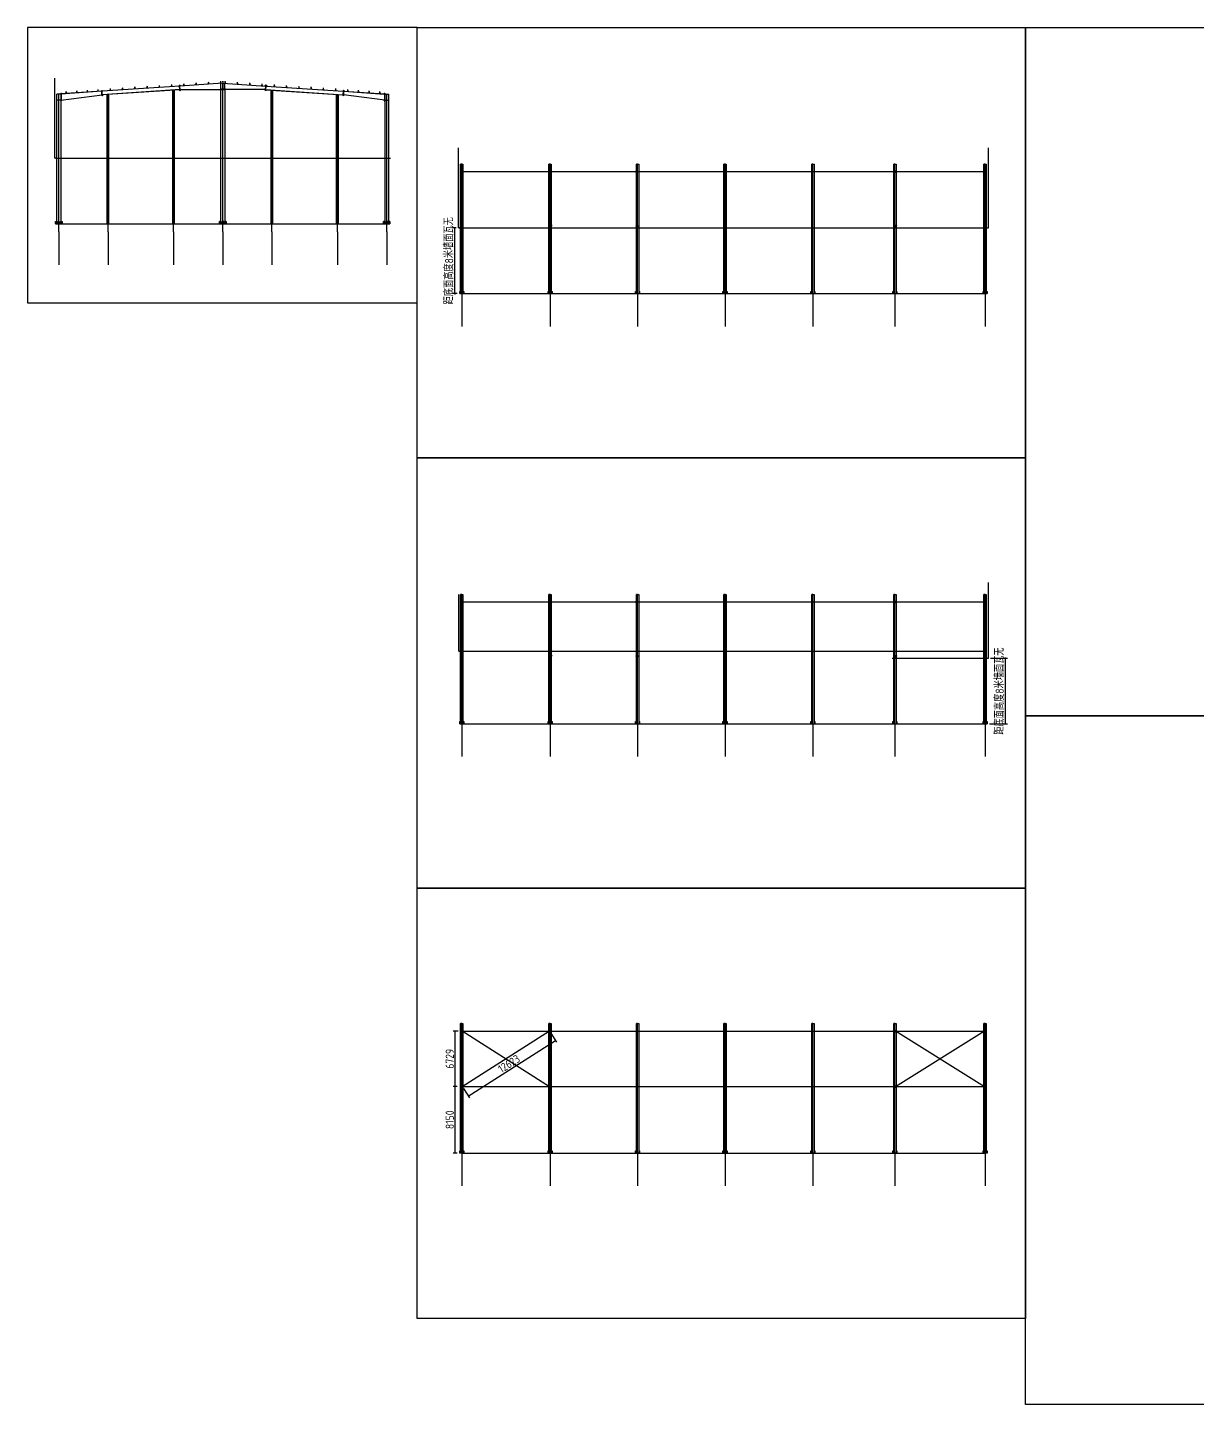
# Model space of a CAD drawing. Extents: x 424415 to 727970, y -73017 to 111783.
# Drawn here: x 424415 to 567155, y -73017 to 94983 of the extents above; entities that cross this region are included whole.
import ezdxf

# ---------------------------------------------------------------- set-up
doc = ezdxf.new("R2010")
doc.units = 0
doc.header["$LTSCALE"] = 1000
doc.header["$MEASUREMENT"] = 0
doc.layers.add('AXIS', color=3, linetype='Continuous')
doc.layers.add('DOTE', color=1, linetype='Continuous')
doc.styles.get("Standard").update_dxf_attribs({"font": 'gbenor.shx', "bigfont": 'gbcbig.shx'})
doc.dimstyles.get("Standard").update_dxf_attribs({"dimscale": 100, "dimtxt": 3.5, "dimasz": 1, "dimexe": 2.5, "dimexo": 3, "dimgap": 1.5, "dimtad": 1, "dimdec": 0, "dimzin": 0, "dimdsep": 46, "dimtxsty": 'Standard', "dimblk": 'ARCHTICK', "dimcen": 0.09, "dimadec": 0, "dimazin": 0, "dimtfac": 1, "dimtdec": 0, "dimtix": 1, "dimtmove": 2, "dimatfit": 3, "dimfxl": 1, "dimtolj": 1, "dimtzin": 0, "dimarcsym": 0})

# ---------------------------------------------------------------- blocks, each defined once
blk = doc.blocks.new('_ArchTick')
at = {"color": 0, "linetype": 'ByBlock', "const_width": 0.4}
blk.add_lwpolyline([(-0.5, -0.5), (0.5, 0.5)], dxfattribs=at)
blk = doc.blocks.new('*D403')
at = {"color": 3, "lineweight": -2}
for p, q in [((476563, 70526), (476563, 70626)), ((476731, 70526), (476313, 70526)), ((476563, 62526), (476563, 70526)), ((476846, 62526), (476313, 62526)), ((476563, 62526), (476563, 62426))]:
    blk.add_line(p, q, dxfattribs=at)
at = {"layer": 'Defpoints', "color": 0}
for p in [(476563, 70526), (477031, 70526), (477146, 62526)]:
    blk.add_point(p, dxfattribs=at)
at = {"color": 3, "lineweight": -2, "xscale": 100, "yscale": 100, "zscale": 100}
for p, rotation in [((476563, 70526), 270), ((476563, 62526), 90)]:
    blk.add_blockref('_ArchTick', p, dxfattribs=dict(at, rotation=rotation))
at = {"color": 0, "insert": (475863, 66526), "char_height": 1000, "attachment_point": 5, "rotation": 90}
blk.add_mtext('\\A1;距底面高度8米墙面瓦无', dxfattribs=at)
blk = doc.blocks.new('*D404')
at = {"color": 3, "lineweight": -2}
for p, q in [((541901, 18026), (543981, 18026)), ((543731, 18026), (543731, 18126)), ((543731, 10026), (543731, 18026)), ((541786, 10026), (543981, 10026)), ((543731, 10026), (543731, 9926))]:
    blk.add_line(p, q, dxfattribs=at)
at = {"layer": 'Defpoints', "color": 0}
for p in [(541601, 18026), (543731, 18026), (541486, 10026)]:
    blk.add_point(p, dxfattribs=at)
at = {"color": 3, "lineweight": -2, "xscale": 100, "yscale": 100, "zscale": 100}
for p, rotation in [((543731, 18026), 270), ((543731, 10026), 90)]:
    blk.add_blockref('_ArchTick', p, dxfattribs=dict(at, rotation=rotation))
at = {"color": 0, "insert": (543031, 14026), "char_height": 1000, "attachment_point": 5, "rotation": 90}
blk.add_mtext('\\A1;距底面高度8米墙面瓦无', dxfattribs=at)
blk = doc.blocks.new('*D405')
at = {"color": 3, "lineweight": -2}
for p, q in [((476842, -34204), (476328, -34204)), ((476578, -42354), (476578, -34204)), ((476842, -42354), (476328, -42354))]:
    blk.add_line(p, q, dxfattribs=at)
at = {"layer": 'Defpoints', "color": 0}
for p in [(476578, -34204), (477142, -34204), (477142, -42354)]:
    blk.add_point(p, dxfattribs=at)
at = {"color": 3, "lineweight": -2, "xscale": 100, "yscale": 100, "zscale": 100}
for p, rotation in [((476578, -34204), 90), ((476578, -42354), 270)]:
    blk.add_blockref('_ArchTick', p, dxfattribs=dict(at, rotation=rotation))
at = {"color": 0, "insert": (475928, -38279), "char_height": 1000, "attachment_point": 5, "rotation": 90}
blk.add_mtext('\\A1;8150', dxfattribs=at)
blk = doc.blocks.new('*D406')
at = {"color": 3, "lineweight": -2}
for p, q in [((476937, -27475), (476328, -27475)), ((476578, -34204), (476578, -27475)), ((476842, -34204), (476328, -34204))]:
    blk.add_line(p, q, dxfattribs=at)
at = {"layer": 'Defpoints', "color": 0}
for p in [(476578, -27475), (477237, -27475), (477142, -34204)]:
    blk.add_point(p, dxfattribs=at)
at = {"color": 3, "lineweight": -2, "xscale": 100, "yscale": 100, "zscale": 100}
for p, rotation in [((476578, -27475), 90), ((476578, -34204), 270)]:
    blk.add_blockref('_ArchTick', p, dxfattribs=dict(at, rotation=rotation))
at = {"color": 0, "insert": (475928, -30840), "char_height": 1000, "attachment_point": 5, "rotation": 90}
blk.add_mtext('\\A1;6729', dxfattribs=at)
blk = doc.blocks.new('*D2208')
at = {"color": 3, "lineweight": -2}
for p, q in [((488261, -27702), (488968, -28813)), ((478187, -35384), (488834, -28602)), ((477614, -34484), (478321, -35595))]:
    blk.add_line(p, q, dxfattribs=at)
at = {"layer": 'Defpoints', "color": 0}
for p in [(488099, -27449), (488834, -28602), (477453, -34231)]:
    blk.add_point(p, dxfattribs=at)
at = {"color": 3, "lineweight": -2, "xscale": 100, "yscale": 100, "zscale": 100}
for p, rotation in [((488834, -28602), 32.4973314354341), ((478187, -35384), 212.4973314354341)]:
    blk.add_blockref('_ArchTick', p, dxfattribs=dict(at, rotation=rotation))
at = {"color": 0, "insert": (483161, -31445), "char_height": 1000, "attachment_point": 5, "rotation": 32.49733}
blk.add_mtext('\\A1;12623', dxfattribs=at)

msp = doc.modelspace()

# ---------------------------------------------------------------- linework, layer by layer
at = {"color": 0}
for p, q in [((427727.6, 79045.8), (427727.6, 88813.7)), ((427987.6, 79045.8), (427727.6, 79045.8)), ((476980.9, 70525.9), (476980.9, 80323.5)), ((541650.9, 70525.9), (541650.9, 80323.5)), ((477240.9, 70525.9), (476980.9, 70525.9)), ((541390.9, 70525.9), (541650.9, 70525.9)), ((541650.9, 18025.9), (541650.9, 27265.7)), ((541390.9, 18025.9), (541650.9, 18025.9))]:
    msp.add_line(p, q, dxfattribs=at)
for p, q in [((433004.7, 87430.8), (432941.5, 87176)), ((433004.7, 87430.8), (433021.3, 87181.3)), ((442987.6, 87845.8), (433505.5, 87213.6)), ((442988.2, 87835.8), (433506.2, 87203.6)), ((443016.7, 87406.7), (433534.8, 86774.6)), ((443017.4, 87396.7), (433535.5, 86764.6)), ((434501.4, 87530.6), (434438.2, 87275.8)), ((434501.4, 87530.6), (434518, 87281.1)), ((435998.1, 87630.3), (435934.9, 87375.6)), ((435998.1, 87630.3), (436014.7, 87380.9)), ((437494.7, 87730.1), (437431.6, 87475.4)), ((437494.7, 87730.1), (437511.4, 87480.7)), ((438991.4, 87829.9), (438928.2, 87575.1)), ((438991.4, 87829.9), (439008.1, 87580.5)), ((440488.1, 87929.7), (440424.9, 87674.9)), ((440488.1, 87929.7), (440504.7, 87680.2)), ((441984.8, 88029.5), (441921.6, 87774.7)), ((441984.8, 88029.5), (442001.4, 87780)), ((442963.6, 87932.4), (442881.7, 87838.7)), ((443005.4, 87305.7), (442909.6, 87389.6)), ((442963.6, 87932.4), (442999.5, 87934.8)), ((443005.4, 87305.7), (442963.6, 87932.4)), ((443023.4, 87306.9), (442981.6, 87933.6)), ((443041.3, 87308.1), (442999.5, 87934.8)), ((442999.5, 87934.8), (443093.2, 87852.8)), ((448237.6, 88195.8), (443005.4, 87846.9)), ((448238.2, 88185.8), (443006.1, 87837)), ((443035.2, 87407.9), (447897, 87451.1)), ((443035.3, 87397.9), (447897, 87441.1)), ((443041.3, 87308.1), (443125.3, 87395.3)), ((443481.5, 88129.2), (443418.3, 87874.5)), ((443481.5, 88129.2), (443498.1, 87879.8)), ((444978.1, 88229), (444914.9, 87974.2)), ((444978.1, 88229), (444994.8, 87979.6)), ((446474.8, 88328.8), (446411.6, 88074)), ((446474.8, 88328.8), (446491.4, 88079.3)), ((447897, 87451.1), (448577, 87451.1)), ((447897, 87451.1), (447897, 87415.1)), ((448475.6, 87433.1), (447897, 87433.1)), ((448577, 87433.1), (447897, 87433.1)), ((447897, 87415.1), (448577, 87415.1)), ((447897, 87415.1), (447987.6, 87324.5)), ((448578.2, 87451.1), (447898.2, 87451.1)), ((447898.2, 87433.1), (447987.6, 87433.1)), ((447898.2, 87433.1), (447987.6, 87433.1)), ((447898.2, 87433.1), (448578.2, 87433.1)), ((448578.2, 87415.1), (447898.2, 87415.1)), ((447971.5, 88428.6), (447908.3, 88173.8)), ((447971.5, 88428.6), (447988.1, 88179.1)), ((447987.6, 87451.1), (447987.6, 88169.1)), ((447987.6, 71065.8), (447987.6, 87415.1)), ((447999.6, 87451.1), (447999.6, 88169.9)), ((447999.6, 87433.1), (448578.2, 87433.1)), ((447999.6, 71065.8), (447999.6, 87415.1)), ((448220.9, 88445.2), (448237.6, 88195.8)), ((448236.9, 88185.8), (453469.1, 87837)), ((448254.2, 88445.2), (448237.6, 88195.8)), ((448237.6, 88195.8), (448237.6, 87451.1)), ((448237.6, 88195.8), (453469.7, 87846.9)), ((448475.6, 87451.1), (448475.6, 88169.9)), ((448475.6, 87415.1), (448475.6, 71065.8)), ((448503.6, 88428.6), (448487, 88179.1)), ((448487.6, 87451.1), (448487.6, 88169.1)), ((448577, 87433.1), (448487.6, 87433.1)), ((448577, 87433.1), (448487.6, 87433.1)), ((448487.6, 87415.1), (448487.6, 71065.8)), ((448578.2, 87415.1), (448487.6, 87324.5)), ((448503.6, 88428.6), (448566.8, 88173.8)), ((448578.2, 87433.1), (448578.2, 87451.1)), ((453439.9, 87407.9), (448578.2, 87451.1)), ((453439.8, 87397.9), (448578.2, 87441.1)), ((448578.2, 87433.1), (448578.2, 87415.1)), ((450001.5, 88328.8), (449984.9, 88079.3)), ((450000.3, 88328.8), (450063.5, 88074)), ((451498.2, 88229), (451481.5, 87979.6)), ((451497, 88229), (451560.2, 87974.2)), ((452994.8, 88129.2), (452978.2, 87879.8)), ((452993.7, 88129.2), (453056.9, 87874.5)), ((453433.8, 87308.1), (453349.8, 87395.3)), ((453475.6, 87934.8), (453381.9, 87852.8)), ((453433.8, 87308.1), (453475.6, 87934.8)), ((453451.8, 87306.9), (453493.6, 87933.6)), ((453457.8, 87396.7), (462939.7, 86764.6)), ((453458.4, 87406.7), (462940.3, 86774.6)), ((453469.7, 87305.7), (453511.5, 87932.4)), ((453469.7, 87305.7), (453565.5, 87389.6)), ((453511.5, 87932.4), (453475.6, 87934.8)), ((453486.9, 87835.8), (462968.9, 87203.6)), ((453487.6, 87845.8), (462969.6, 87213.6)), ((453511.5, 87932.4), (453593.5, 87838.7)), ((454491.5, 88029.5), (454474.9, 87780)), ((454490.4, 88029.5), (454553.5, 87774.7)), ((455988.2, 87929.7), (455971.6, 87680.2)), ((455987, 87929.7), (456050.2, 87674.9)), ((457483.7, 87829.9), (457546.9, 87575.1)), ((458981.6, 87730.1), (458964.9, 87480.7)), ((458980.4, 87730.1), (459043.6, 87475.4)), ((460478.2, 87630.3), (460461.6, 87380.9)), ((460477.1, 87630.3), (460540.3, 87375.6)), ((461974.9, 87530.6), (461958.3, 87281.1)), ((461973.7, 87530.6), (462036.9, 87275.8)), ((463471.6, 87430.8), (463455, 87181.3)), ((463470.4, 87430.8), (463533.6, 87176)), ((428475.6, 86878.3), (427987.6, 86845.8)), ((427987.6, 71065.8), (427987.6, 86845.8)), ((428476.2, 86868.3), (427988.2, 86835.8)), ((427999.6, 71065.8), (427999.6, 86836.5)), ((428475.6, 86134.4), (427999.6, 86134.4)), ((428475.6, 86124.4), (427999.6, 86124.4)), ((428493.6, 86969.5), (428475.6, 86969.5)), ((428475.6, 86969.5), (428475.6, 85939.5)), ((428475.6, 86845.8), (428475.6, 71065.8)), ((428475.6, 86134.5), (433516.1, 86775.1)), ((428475.6, 86124.4), (433517.4, 86765.2)), ((428475.6, 85939.5), (428493.6, 85939.5)), ((428487.6, 85939.5), (428487.6, 71065.8)), ((433487.6, 87212.4), (428493.6, 86879.5)), ((428493.6, 86969.5), (428493.6, 85939.5)), ((428493.6, 86969.5), (428511.6, 86969.5)), ((428511.6, 86039.5), (428493.6, 86039.5)), ((433488.2, 87202.4), (428494.2, 86869.5)), ((428511.6, 86969.5), (428511.6, 86039.5)), ((428511.6, 86969.5), (428600.2, 86886.6)), ((428511.6, 86039.5), (428600.4, 86140.3)), ((429113.4, 87171.4), (429050.2, 86916.6)), ((429113.4, 87171.4), (429130, 86921.9)), ((430410.5, 87257.8), (430347.3, 87003.1)), ((430410.5, 87257.8), (430427.1, 87008.4)), ((431707.6, 87344.3), (431644.4, 87089.5)), ((431707.6, 87344.3), (431724.2, 87094.9)), ((433463.6, 87301), (433379.8, 87205.2)), ((433505.5, 86673.1), (433410.2, 86751.6)), ((433463.6, 87301), (433499.5, 87303.4)), ((433505.5, 86673.1), (433463.6, 87301)), ((433523.4, 86675.4), (433481.6, 87302.2)), ((433541.3, 86677.7), (433499.5, 87303.4)), ((433499.5, 87303.4), (433595.3, 87219.6)), ((433505.5, 86673.1), (433541.3, 86677.7)), ((433541.3, 86677.7), (433623.1, 86770.5)), ((434127.6, 71065.8), (434127.6, 86711.4)), ((434237.6, 86711.4), (434127.6, 86711.4)), ((434127.6, 86711.4), (434347.6, 86711.4)), ((434347.6, 71065.8), (434347.6, 86711.4)), ((442127.6, 71065.8), (442127.6, 87244.8)), ((442237.6, 87244.8), (442127.6, 87244.8)), ((442127.6, 87244.8), (442347.6, 87244.8)), ((442347.6, 71065.8), (442347.6, 87244.8)), ((443005.4, 87305.7), (443041.3, 87308.1)), ((453469.7, 87305.7), (453433.8, 87308.1)), ((454127.6, 71065.8), (454127.6, 87244.8)), ((454347.6, 87244.8), (454127.6, 87244.8)), ((454237.6, 87244.8), (454347.6, 87244.8)), ((454347.6, 71065.8), (454347.6, 87244.8)), ((462127.6, 71065.8), (462127.6, 86711.4)), ((462347.6, 86711.4), (462127.6, 86711.4)), ((462237.6, 86711.4), (462347.6, 86711.4)), ((462347.6, 71065.8), (462347.6, 86711.4)), ((462933.9, 86677.7), (462852, 86770.5)), ((462975.6, 87303.4), (462879.8, 87219.6)), ((462933.9, 86677.7), (462975.6, 87303.4)), ((462969.7, 86673.1), (462933.9, 86677.7)), ((462951.8, 86675.4), (462993.6, 87302.2)), ((467999.6, 86124.4), (462957.8, 86765.2)), ((467999.6, 86134.5), (462959, 86775.1)), ((462969.7, 86673.1), (463011.5, 87301)), ((462969.7, 86673.1), (463064.9, 86751.6)), ((463011.5, 87301), (462975.6, 87303.4)), ((462986.9, 87202.4), (467980.9, 86869.5)), ((462987.6, 87212.4), (467981.6, 86879.5)), ((463011.5, 87301), (463095.3, 87205.2)), ((464768.7, 87344.3), (464752.1, 87094.9)), ((464767.5, 87344.3), (464830.7, 87089.5)), ((466065.8, 87257.8), (466049.2, 87008.4)), ((466064.7, 87257.8), (466127.9, 87003.1)), ((467362.9, 87171.4), (467346.3, 86921.9)), ((467361.8, 87171.4), (467425, 86916.6)), ((467963.6, 86039.5), (467874.7, 86140.3)), ((467963.6, 86969.5), (467875, 86886.6)), ((467981.6, 86969.5), (467963.6, 86969.5)), ((467963.6, 86969.5), (467963.6, 86039.5)), ((467963.6, 86039.5), (467981.6, 86039.5)), ((467981.6, 86969.5), (467981.6, 85939.5)), ((467981.6, 86969.5), (467999.6, 86969.5)), ((467999.6, 85939.5), (467981.6, 85939.5)), ((467987.6, 85939.5), (467987.6, 71065.8)), ((467999.6, 86969.5), (467999.6, 85939.5)), ((467999.6, 86878.3), (468487.6, 86845.8)), ((467999.6, 86868.3), (468487.6, 86835.7)), ((467999.6, 86845.8), (467999.6, 71065.8)), ((467999.6, 86132.6), (468475.6, 86132.6)), ((467999.6, 86124.6), (468475.6, 86124.6)), ((468475.6, 71065.8), (468475.6, 86836.5)), ((468487.6, 71065.8), (468487.6, 86845.8)), ((427837.6, 79045.8), (468697.6, 79045.8)), ((477240.9, 62545.9), (477240.9, 78325.9)), ((477390.9, 78325.9), (477240.9, 78325.9)), ((477240.9, 78325.9), (477540.9, 78325.9)), ((477386.9, 62545.9), (477386.9, 78325.9)), ((477390.9, 77404.9), (541240.9, 77404.9)), ((477394.9, 62545.9), (477394.9, 78325.9)), ((477540.9, 78325.9), (477540.9, 62545.9)), ((488010.9, 62545.9), (488010.9, 78325.9)), ((488160.9, 78325.9), (488010.9, 78325.9)), ((488010.9, 78325.9), (488310.9, 78325.9)), ((488156.9, 62545.9), (488156.9, 78325.9)), ((488164.9, 62545.9), (488164.9, 78325.9)), ((488164.9, 77504.9), (488264.9, 77504.9)), ((488164.9, 77354.9), (488164.9, 77504.9)), ((488164.9, 77354.9), (488314.9, 77304.9)), ((488264.9, 77321.6), (488264.9, 77504.9)), ((488264.9, 77504.9), (488364.9, 77404.9)), ((488264.9, 77379.9), (488264.9, 77429.9)), ((488310.9, 78325.9), (488310.9, 62545.9)), ((488314.9, 77304.9), (488364.9, 77404.9)), ((498746.9, 77504.9), (498646.9, 77404.9)), ((498696.9, 77304.9), (498646.9, 77404.9)), ((498846.9, 77354.9), (498696.9, 77304.9)), ((498700.9, 62545.9), (498700.9, 78325.9)), ((498850.9, 78325.9), (498700.9, 78325.9)), ((498700.9, 78325.9), (499000.9, 78325.9)), ((498846.9, 77504.9), (498746.9, 77504.9)), ((498746.9, 77321.6), (498746.9, 77504.9)), ((498846.9, 62545.9), (498846.9, 78325.9)), ((498846.9, 77354.9), (498846.9, 77504.9)), ((498854.9, 62545.9), (498854.9, 78325.9)), ((499000.9, 78325.9), (499000.9, 62545.9)), ((509360.9, 62545.9), (509360.9, 78325.9)), ((509510.9, 78325.9), (509360.9, 78325.9)), ((509360.9, 78325.9), (509660.9, 78325.9)), ((509506.9, 62545.9), (509506.9, 78325.9)), ((509514.9, 62545.9), (509514.9, 78325.9)), ((509660.9, 78325.9), (509660.9, 62545.9)), ((520090.9, 62545.9), (520090.9, 78325.9)), ((520240.9, 78325.9), (520090.9, 78325.9)), ((520090.9, 78325.9), (520390.9, 78325.9)), ((520236.9, 62545.9), (520236.9, 78325.9)), ((520244.9, 62545.9), (520244.9, 78325.9)), ((520390.9, 78325.9), (520390.9, 62545.9)), ((530090.9, 62545.9), (530090.9, 78325.9)), ((530240.9, 78325.9), (530090.9, 78325.9)), ((530090.9, 78325.9), (530390.9, 78325.9)), ((530236.9, 62545.9), (530236.9, 78325.9)), ((530244.9, 62545.9), (530244.9, 78325.9)), ((530244.9, 77504.9), (530344.9, 77504.9)), ((530244.9, 77354.9), (530394.9, 77304.9)), ((530344.9, 77321.6), (530344.9, 77504.9)), ((530344.9, 77504.9), (530444.9, 77404.9)), ((530390.9, 78325.9), (530390.9, 62545.9)), ((530394.9, 77304.9), (530444.9, 77404.9)), ((541136.9, 77504.9), (541036.9, 77404.9)), ((541086.9, 77304.9), (541036.9, 77404.9)), ((541236.9, 77354.9), (541086.9, 77304.9)), ((541090.9, 62545.9), (541090.9, 78325.9)), ((541240.9, 78325.9), (541090.9, 78325.9)), ((541090.9, 78325.9), (541390.9, 78325.9)), ((541236.9, 77504.9), (541136.9, 77504.9)), ((541136.9, 77321.6), (541136.9, 77504.9)), ((541236.9, 62545.9), (541236.9, 78325.9)), ((541236.9, 77354.9), (541236.9, 77504.9)), ((541244.9, 62545.9), (541244.9, 78325.9)), ((541390.9, 78325.9), (541390.9, 62545.9)), ((427837.6, 71065.8), (427837.6, 71317.8)), ((427837.6, 71317.8), (427999.6, 71317.8)), ((427837.6, 71067.8), (427837.6, 71045.8)), ((428637.6, 71065.8), (427837.6, 71065.8)), ((427837.6, 71045.8), (428637.6, 71045.8)), ((428637.6, 71045.8), (427837.6, 71045.8)), ((427837.6, 71045.8), (468637.6, 71045.8)), ((428121.6, 71065.8), (428121.6, 71317.8)), ((428121.6, 71317.8), (428137.6, 71317.8)), ((428137.6, 71065.8), (428137.6, 71317.8)), ((428337.6, 71065.8), (428337.6, 71317.8)), ((428337.6, 71317.8), (428353.6, 71317.8)), ((428353.6, 71065.8), (428353.6, 71317.8)), ((428475.6, 71317.8), (428637.6, 71317.8)), ((428637.6, 71317.8), (428637.6, 71065.8)), ((428637.6, 71045.8), (428637.6, 71067.8)), ((434102.6, 71065.8), (434372.6, 71065.8)), ((434102.6, 71045.8), (434102.6, 71065.8)), ((434102.6, 71045.8), (434372.6, 71045.8)), ((434237.6, 71065.8), (434127.6, 71065.8)), ((434372.6, 71045.8), (434372.6, 71065.8)), ((442102.6, 71065.8), (442372.6, 71065.8)), ((442102.6, 71045.8), (442102.6, 71065.8)), ((442102.6, 71045.8), (442372.6, 71045.8)), ((442237.6, 71065.8), (442127.6, 71065.8)), ((442372.6, 71045.8), (442372.6, 71065.8)), ((447837.6, 71067.8), (447837.6, 71317.8)), ((447837.6, 71317.8), (447999.6, 71317.8)), ((447999.6, 71317.8), (447837.6, 71317.8)), ((447837.6, 71317.8), (447837.6, 71067.8)), ((447837.6, 71067.8), (447837.6, 71045.8)), ((447837.6, 71045.8), (447837.6, 71067.8)), ((447837.6, 71065.8), (448637.6, 71065.8)), ((447837.6, 71045.8), (448637.6, 71045.8)), ((448637.6, 71045.8), (447837.6, 71045.8)), ((448637.6, 71045.8), (447837.6, 71045.8)), ((447837.6, 71045.8), (448637.6, 71045.8)), ((448121.6, 71065.8), (448121.6, 71317.8)), ((448121.6, 71317.8), (448137.6, 71317.8)), ((448121.6, 71065.8), (448121.6, 71317.8)), ((448137.6, 71317.8), (448121.6, 71317.8)), ((448137.6, 71065.8), (448137.6, 71317.8)), ((448137.6, 71065.8), (448137.6, 71317.8)), ((448337.6, 71065.8), (448337.6, 71317.8)), ((448337.6, 71317.8), (448353.6, 71317.8)), ((448337.6, 71065.8), (448337.6, 71317.8)), ((448353.6, 71317.8), (448337.6, 71317.8)), ((448353.6, 71065.8), (448353.6, 71317.8)), ((448353.6, 71065.8), (448353.6, 71317.8)), ((448475.6, 71317.8), (448637.6, 71317.8)), ((448637.6, 71317.8), (448475.6, 71317.8)), ((448637.6, 71317.8), (448637.6, 71067.8)), ((448637.6, 71067.8), (448637.6, 71317.8)), ((448637.6, 71045.8), (448637.6, 71067.8)), ((448637.6, 71067.8), (448637.6, 71045.8)), ((454372.6, 71065.8), (454102.6, 71065.8)), ((454102.6, 71045.8), (454102.6, 71065.8)), ((454372.6, 71045.8), (454102.6, 71045.8)), ((454237.6, 71065.8), (454347.6, 71065.8)), ((454372.6, 71045.8), (454372.6, 71065.8)), ((462372.6, 71065.8), (462102.6, 71065.8)), ((462102.6, 71045.8), (462102.6, 71065.8)), ((462372.6, 71045.8), (462102.6, 71045.8)), ((462237.6, 71065.8), (462347.6, 71065.8)), ((462372.6, 71045.8), (462372.6, 71065.8)), ((467837.6, 71067.8), (467837.6, 71317.8)), ((467837.6, 71317.8), (467999.6, 71317.8)), ((467999.6, 71317.8), (467837.6, 71317.8)), ((467837.6, 71317.8), (467837.6, 71067.8)), ((467837.6, 71067.8), (467837.6, 71045.8)), ((467837.6, 71045.8), (467837.6, 71067.8)), ((467837.6, 71065.8), (468637.6, 71065.8)), ((467837.6, 71045.8), (468637.6, 71045.8)), ((468637.6, 71045.8), (467837.6, 71045.8)), ((468637.6, 71045.8), (467837.6, 71045.8)), ((467837.6, 71045.8), (468637.6, 71045.8)), ((468121.6, 71065.8), (468121.6, 71317.8)), ((468121.6, 71317.8), (468137.6, 71317.8)), ((468121.6, 71065.8), (468121.6, 71317.8)), ((468137.6, 71317.8), (468121.6, 71317.8)), ((468137.6, 71065.8), (468137.6, 71317.8)), ((468137.6, 71065.8), (468137.6, 71317.8)), ((468337.6, 71065.8), (468337.6, 71317.8)), ((468337.6, 71317.8), (468353.6, 71317.8)), ((468337.6, 71065.8), (468337.6, 71317.8)), ((468353.6, 71317.8), (468337.6, 71317.8)), ((468353.6, 71065.8), (468353.6, 71317.8)), ((468353.6, 71065.8), (468353.6, 71317.8)), ((468475.6, 71317.8), (468637.6, 71317.8)), ((468637.6, 71317.8), (468475.6, 71317.8)), ((468637.6, 71317.8), (468637.6, 71067.8)), ((468637.6, 71067.8), (468637.6, 71317.8)), ((468637.6, 71045.8), (468637.6, 71067.8)), ((468637.6, 71067.8), (468637.6, 71045.8)), ((488164.9, 70845.9), (488314.9, 70895.9)), ((488164.9, 70845.9), (488164.9, 70695.9)), ((488164.9, 70795.9), (488364.9, 70795.9)), ((488164.9, 70695.9), (488264.9, 70695.9)), ((488239.9, 70795.9), (488289.9, 70795.9)), ((488264.9, 70879.3), (488264.9, 70695.9)), ((488264.9, 70820.9), (488264.9, 70770.9)), ((488264.9, 70695.9), (488364.9, 70795.9)), ((488314.9, 70895.9), (488364.9, 70795.9)), ((498696.9, 70895.9), (498646.9, 70795.9)), ((498846.9, 70795.9), (498646.9, 70795.9)), ((498746.9, 70695.9), (498646.9, 70795.9)), ((498846.9, 70845.9), (498696.9, 70895.9)), ((498771.9, 70795.9), (498721.9, 70795.9)), ((498746.9, 70879.3), (498746.9, 70695.9)), ((498746.9, 70820.9), (498746.9, 70770.9)), ((498846.9, 70695.9), (498746.9, 70695.9)), ((498846.9, 70845.9), (498846.9, 70695.9)), ((530244.9, 70845.9), (530394.9, 70895.9)), ((530244.9, 70845.9), (530244.9, 70695.9)), ((530244.9, 70795.9), (530444.9, 70795.9)), ((530244.9, 70695.9), (530344.9, 70695.9)), ((530319.9, 70795.9), (530369.9, 70795.9)), ((530344.9, 70879.3), (530344.9, 70695.9)), ((530344.9, 70820.9), (530344.9, 70770.9)), ((530344.9, 70695.9), (530444.9, 70795.9)), ((530394.9, 70895.9), (530444.9, 70795.9)), ((541086.9, 70895.9), (541036.9, 70795.9)), ((541136.9, 70695.9), (541036.9, 70795.9)), ((541236.9, 70845.9), (541086.9, 70895.9)), ((541136.9, 70879.3), (541136.9, 70695.9)), ((541236.9, 70695.9), (541136.9, 70695.9)), ((541236.9, 70845.9), (541236.9, 70695.9)), ((477030.9, 70525.9), (541600.9, 70525.9)), ((477145.9, 62545.9), (477145.9, 62795.9)), ((477145.9, 62795.9), (477240.9, 62795.9)), ((477145.9, 62525.9), (477145.9, 62545.9)), ((477145.9, 62545.9), (477635.9, 62545.9)), ((477390.9, 62525.9), (477145.9, 62525.9)), ((477390.9, 62545.9), (477240.9, 62545.9)), ((477390.9, 62525.9), (541240.9, 62525.9)), ((477540.9, 62795.9), (477635.9, 62795.9)), ((477635.9, 62795.9), (477635.9, 62545.9)), ((477635.9, 62545.9), (477635.9, 62525.9)), ((487915.9, 62545.9), (487915.9, 62795.9)), ((487915.9, 62795.9), (488010.9, 62795.9)), ((487915.9, 62525.9), (487915.9, 62545.9)), ((487915.9, 62545.9), (488405.9, 62545.9)), ((488160.9, 62525.9), (487915.9, 62525.9)), ((488160.9, 62545.9), (488010.9, 62545.9)), ((488310.9, 62795.9), (488405.9, 62795.9)), ((488405.9, 62795.9), (488405.9, 62545.9)), ((488405.9, 62545.9), (488405.9, 62525.9)), ((498605.9, 62545.9), (498605.9, 62795.9)), ((498605.9, 62795.9), (498700.9, 62795.9)), ((498605.9, 62525.9), (498605.9, 62545.9)), ((498605.9, 62545.9), (499095.9, 62545.9)), ((498850.9, 62525.9), (498605.9, 62525.9)), ((498850.9, 62545.9), (498700.9, 62545.9)), ((499000.9, 62795.9), (499095.9, 62795.9)), ((499095.9, 62795.9), (499095.9, 62545.9)), ((499095.9, 62545.9), (499095.9, 62525.9)), ((509265.9, 62545.9), (509265.9, 62795.9)), ((509265.9, 62795.9), (509360.9, 62795.9)), ((509265.9, 62525.9), (509265.9, 62545.9)), ((509265.9, 62545.9), (509755.9, 62545.9)), ((509510.9, 62525.9), (509265.9, 62525.9)), ((509510.9, 62545.9), (509360.9, 62545.9)), ((509660.9, 62795.9), (509755.9, 62795.9)), ((509755.9, 62795.9), (509755.9, 62545.9)), ((509755.9, 62545.9), (509755.9, 62525.9)), ((519995.9, 62545.9), (519995.9, 62795.9)), ((519995.9, 62795.9), (520090.9, 62795.9)), ((519995.9, 62525.9), (519995.9, 62545.9)), ((519995.9, 62545.9), (520485.9, 62545.9)), ((520240.9, 62525.9), (519995.9, 62525.9)), ((520240.9, 62545.9), (520090.9, 62545.9)), ((520390.9, 62795.9), (520485.9, 62795.9)), ((520485.9, 62795.9), (520485.9, 62545.9)), ((520485.9, 62545.9), (520485.9, 62525.9)), ((529995.9, 62545.9), (529995.9, 62795.9)), ((529995.9, 62795.9), (530090.9, 62795.9)), ((529995.9, 62525.9), (529995.9, 62545.9)), ((529995.9, 62545.9), (530485.9, 62545.9)), ((530240.9, 62525.9), (529995.9, 62525.9)), ((530240.9, 62545.9), (530090.9, 62545.9)), ((530390.9, 62795.9), (530485.9, 62795.9)), ((530485.9, 62795.9), (530485.9, 62545.9)), ((530485.9, 62545.9), (530485.9, 62525.9)), ((540995.9, 62545.9), (540995.9, 62795.9)), ((540995.9, 62795.9), (541090.9, 62795.9)), ((540995.9, 62525.9), (540995.9, 62545.9)), ((540995.9, 62545.9), (541485.9, 62545.9)), ((541485.9, 62525.9), (540995.9, 62525.9)), ((541240.9, 62545.9), (541090.9, 62545.9)), ((541390.9, 62795.9), (541485.9, 62795.9)), ((541485.9, 62795.9), (541485.9, 62545.9)), ((541485.9, 62545.9), (541485.9, 62525.9)), ((477240.9, 10045.9), (477240.9, 25825.9)), ((477390.9, 25825.9), (477240.9, 25825.9)), ((477240.9, 25825.9), (477540.9, 25825.9)), ((477386.9, 10045.9), (477386.9, 25825.9)), ((477394.9, 10045.9), (477394.9, 25825.9)), ((477540.9, 25825.9), (477540.9, 10045.9)), ((488010.9, 10045.9), (488010.9, 25825.9)), ((488160.9, 25825.9), (488010.9, 25825.9)), ((488010.9, 25825.9), (488310.9, 25825.9)), ((488156.9, 10045.9), (488156.9, 25825.9)), ((488164.9, 10045.9), (488164.9, 25825.9)), ((488310.9, 25825.9), (488310.9, 10045.9)), ((498700.9, 10045.9), (498700.9, 25825.9)), ((498850.9, 25825.9), (498700.9, 25825.9)), ((498700.9, 25825.9), (499000.9, 25825.9)), ((498846.9, 10045.9), (498846.9, 25825.9)), ((498854.9, 10045.9), (498854.9, 25825.9)), ((499000.9, 25825.9), (499000.9, 10045.9)), ((509360.9, 10045.9), (509360.9, 25825.9)), ((509510.9, 25825.9), (509360.9, 25825.9)), ((509360.9, 25825.9), (509660.9, 25825.9)), ((509506.9, 10045.9), (509506.9, 25825.9)), ((509514.9, 10045.9), (509514.9, 25825.9)), ((509660.9, 25825.9), (509660.9, 10045.9)), ((520090.9, 10045.9), (520090.9, 25825.9)), ((520240.9, 25825.9), (520090.9, 25825.9)), ((520090.9, 25825.9), (520390.9, 25825.9)), ((520236.9, 10045.9), (520236.9, 25825.9)), ((520244.9, 10045.9), (520244.9, 25825.9)), ((520390.9, 25825.9), (520390.9, 10045.9)), ((530090.9, 10045.9), (530090.9, 25825.9)), ((530240.9, 25825.9), (530090.9, 25825.9)), ((530090.9, 25825.9), (530390.9, 25825.9)), ((530236.9, 10045.9), (530236.9, 25825.9)), ((530244.9, 10045.9), (530244.9, 25825.9)), ((530390.9, 25825.9), (530390.9, 10045.9)), ((541090.9, 10045.9), (541090.9, 25825.9)), ((541240.9, 25825.9), (541090.9, 25825.9)), ((541090.9, 25825.9), (541390.9, 25825.9)), ((541236.9, 10045.9), (541236.9, 25825.9)), ((541244.9, 10045.9), (541244.9, 25825.9)), ((541390.9, 25825.9), (541390.9, 10045.9)), ((477390.9, 24904.9), (541240.9, 24904.9)), ((488164.9, 25004.9), (488264.9, 25004.9)), ((488164.9, 24854.9), (488164.9, 25004.9)), ((488164.9, 24854.9), (488314.9, 24804.9)), ((488264.9, 24821.6), (488264.9, 25004.9)), ((488264.9, 25004.9), (488364.9, 24904.9)), ((488264.9, 24879.9), (488264.9, 24929.9)), ((488314.9, 24804.9), (488364.9, 24904.9)), ((498746.9, 25004.9), (498646.9, 24904.9)), ((498696.9, 24804.9), (498646.9, 24904.9)), ((498846.9, 24854.9), (498696.9, 24804.9)), ((498846.9, 25004.9), (498746.9, 25004.9)), ((498746.9, 24821.6), (498746.9, 25004.9)), ((498846.9, 24854.9), (498846.9, 25004.9)), ((530244.9, 25004.9), (530344.9, 25004.9)), ((530244.9, 24854.9), (530394.9, 24804.9)), ((530344.9, 24821.6), (530344.9, 25004.9)), ((530344.9, 25004.9), (530444.9, 24904.9)), ((530394.9, 24804.9), (530444.9, 24904.9)), ((541136.9, 25004.9), (541036.9, 24904.9)), ((541086.9, 24804.9), (541036.9, 24904.9)), ((541236.9, 24854.9), (541086.9, 24804.9)), ((541236.9, 25004.9), (541136.9, 25004.9)), ((541136.9, 24821.6), (541136.9, 25004.9)), ((541236.9, 24854.9), (541236.9, 25004.9)), ((477030.9, 18894.9), (541240.9, 18894.9)), ((488164.9, 18345.9), (488314.9, 18395.9)), ((488164.9, 18345.9), (488164.9, 18195.9)), ((488164.9, 18295.9), (488364.9, 18295.9)), ((488164.9, 18195.9), (488264.9, 18195.9)), ((488239.9, 18295.9), (488289.9, 18295.9)), ((488264.9, 18379.3), (488264.9, 18195.9)), ((488264.9, 18320.9), (488264.9, 18270.9)), ((488264.9, 18195.9), (488364.9, 18295.9)), ((488314.9, 18395.9), (488364.9, 18295.9)), ((498696.9, 18395.9), (498646.9, 18295.9)), ((498846.9, 18295.9), (498646.9, 18295.9)), ((498746.9, 18195.9), (498646.9, 18295.9)), ((498846.9, 18345.9), (498696.9, 18395.9)), ((498771.9, 18295.9), (498721.9, 18295.9)), ((498746.9, 18379.3), (498746.9, 18195.9)), ((498746.9, 18320.9), (498746.9, 18270.9)), ((498846.9, 18195.9), (498746.9, 18195.9)), ((498846.9, 18345.9), (498846.9, 18195.9)), ((529900.9, 18025.9), (541600.9, 18025.9)), ((530244.9, 18345.9), (530394.9, 18395.9)), ((530244.9, 18345.9), (530244.9, 18195.9)), ((530244.9, 18295.9), (530444.9, 18295.9)), ((530244.9, 18195.9), (530344.9, 18195.9)), ((530319.9, 18295.9), (530369.9, 18295.9)), ((530344.9, 18379.3), (530344.9, 18195.9)), ((530344.9, 18320.9), (530344.9, 18270.9)), ((530344.9, 18195.9), (530444.9, 18295.9)), ((530394.9, 18395.9), (530444.9, 18295.9)), ((541086.9, 18395.9), (541036.9, 18295.9)), ((541136.9, 18195.9), (541036.9, 18295.9)), ((541236.9, 18345.9), (541086.9, 18395.9)), ((541136.9, 18379.3), (541136.9, 18195.9)), ((541236.9, 18195.9), (541136.9, 18195.9)), ((541236.9, 18345.9), (541236.9, 18195.9)), ((477145.9, 10045.9), (477145.9, 10295.9)), ((477145.9, 10295.9), (477240.9, 10295.9)), ((477540.9, 10295.9), (477635.9, 10295.9)), ((477635.9, 10295.9), (477635.9, 10045.9)), ((487915.9, 10045.9), (487915.9, 10295.9)), ((487915.9, 10295.9), (488010.9, 10295.9)), ((488310.9, 10295.9), (488405.9, 10295.9)), ((488405.9, 10295.9), (488405.9, 10045.9)), ((498605.9, 10045.9), (498605.9, 10295.9)), ((498605.9, 10295.9), (498700.9, 10295.9)), ((499000.9, 10295.9), (499095.9, 10295.9)), ((499095.9, 10295.9), (499095.9, 10045.9)), ((509265.9, 10045.9), (509265.9, 10295.9)), ((509265.9, 10295.9), (509360.9, 10295.9)), ((509660.9, 10295.9), (509755.9, 10295.9)), ((509755.9, 10295.9), (509755.9, 10045.9)), ((519995.9, 10045.9), (519995.9, 10295.9)), ((519995.9, 10295.9), (520090.9, 10295.9)), ((520390.9, 10295.9), (520485.9, 10295.9)), ((520485.9, 10295.9), (520485.9, 10045.9)), ((529995.9, 10045.9), (529995.9, 10295.9)), ((529995.9, 10295.9), (530090.9, 10295.9)), ((530390.9, 10295.9), (530485.9, 10295.9)), ((530485.9, 10295.9), (530485.9, 10045.9)), ((540995.9, 10045.9), (540995.9, 10295.9)), ((540995.9, 10295.9), (541090.9, 10295.9)), ((541390.9, 10295.9), (541485.9, 10295.9)), ((541485.9, 10295.9), (541485.9, 10045.9)), ((477145.9, 10025.9), (477145.9, 10045.9)), ((477145.9, 10045.9), (477635.9, 10045.9)), ((477390.9, 10025.9), (477145.9, 10025.9)), ((477390.9, 10045.9), (477240.9, 10045.9)), ((477390.9, 10025.9), (541240.9, 10025.9)), ((477635.9, 10045.9), (477635.9, 10025.9)), ((487915.9, 10025.9), (487915.9, 10045.9)), ((487915.9, 10045.9), (488405.9, 10045.9)), ((488160.9, 10025.9), (487915.9, 10025.9)), ((488160.9, 10045.9), (488010.9, 10045.9)), ((488405.9, 10045.9), (488405.9, 10025.9)), ((498605.9, 10025.9), (498605.9, 10045.9)), ((498605.9, 10045.9), (499095.9, 10045.9)), ((498850.9, 10025.9), (498605.9, 10025.9)), ((498850.9, 10045.9), (498700.9, 10045.9)), ((499095.9, 10045.9), (499095.9, 10025.9)), ((509265.9, 10025.9), (509265.9, 10045.9)), ((509265.9, 10045.9), (509755.9, 10045.9)), ((509510.9, 10025.9), (509265.9, 10025.9)), ((509510.9, 10045.9), (509360.9, 10045.9)), ((509755.9, 10045.9), (509755.9, 10025.9)), ((519995.9, 10025.9), (519995.9, 10045.9)), ((519995.9, 10045.9), (520485.9, 10045.9)), ((520240.9, 10025.9), (519995.9, 10025.9)), ((520240.9, 10045.9), (520090.9, 10045.9)), ((520485.9, 10045.9), (520485.9, 10025.9)), ((529995.9, 10025.9), (529995.9, 10045.9)), ((529995.9, 10045.9), (530485.9, 10045.9)), ((530240.9, 10025.9), (529995.9, 10025.9)), ((530240.9, 10045.9), (530090.9, 10045.9)), ((530485.9, 10045.9), (530485.9, 10025.9)), ((540995.9, 10025.9), (540995.9, 10045.9)), ((540995.9, 10045.9), (541485.9, 10045.9)), ((541485.9, 10025.9), (540995.9, 10025.9)), ((541240.9, 10045.9), (541090.9, 10045.9)), ((541485.9, 10045.9), (541485.9, 10025.9)), ((477240.9, -42334.1), (477240.9, -26554.1)), ((477390.9, -26554.1), (477240.9, -26554.1)), ((477240.9, -26554.1), (477540.9, -26554.1)), ((477386.9, -42334.1), (477386.9, -26554.1)), ((477394.9, -42334.1), (477394.9, -26554.1)), ((477540.9, -26554.1), (477540.9, -42334.1)), ((488010.9, -42334.1), (488010.9, -26554.1)), ((488160.9, -26554.1), (488010.9, -26554.1)), ((488010.9, -26554.1), (488310.9, -26554.1)), ((488156.9, -42334.1), (488156.9, -26554.1)), ((488164.9, -42334.1), (488164.9, -26554.1)), ((488310.9, -26554.1), (488310.9, -42334.1)), ((498700.9, -42334.1), (498700.9, -26554.1)), ((498850.9, -26554.1), (498700.9, -26554.1)), ((498700.9, -26554.1), (499000.9, -26554.1)), ((498846.9, -42334.1), (498846.9, -26554.1)), ((498854.9, -42334.1), (498854.9, -26554.1)), ((499000.9, -26554.1), (499000.9, -42334.1)), ((509360.9, -42334.1), (509360.9, -26554.1)), ((509510.9, -26554.1), (509360.9, -26554.1)), ((509360.9, -26554.1), (509660.9, -26554.1)), ((509506.9, -42334.1), (509506.9, -26554.1)), ((509514.9, -42334.1), (509514.9, -26554.1)), ((509660.9, -26554.1), (509660.9, -42334.1)), ((520090.9, -42334.1), (520090.9, -26554.1)), ((520240.9, -26554.1), (520090.9, -26554.1)), ((520090.9, -26554.1), (520390.9, -26554.1)), ((520236.9, -42334.1), (520236.9, -26554.1)), ((520244.9, -42334.1), (520244.9, -26554.1)), ((520390.9, -26554.1), (520390.9, -42334.1)), ((530090.9, -42334.1), (530090.9, -26554.1)), ((530240.9, -26554.1), (530090.9, -26554.1)), ((530090.9, -26554.1), (530390.9, -26554.1)), ((530236.9, -42334.1), (530236.9, -26554.1)), ((530244.9, -42334.1), (530244.9, -26554.1)), ((530390.9, -26554.1), (530390.9, -42334.1)), ((541090.9, -42334.1), (541090.9, -26554.1)), ((541240.9, -26554.1), (541090.9, -26554.1)), ((541090.9, -26554.1), (541390.9, -26554.1)), ((541236.9, -42334.1), (541236.9, -26554.1)), ((541244.9, -42334.1), (541244.9, -26554.1)), ((541390.9, -26554.1), (541390.9, -42334.1)), ((477390.9, -27475.1), (541240.9, -27475.1)), ((477394.9, -27375.1), (477494.9, -27375.1)), ((477394.9, -27525.1), (477394.9, -27375.1)), ((477394.9, -27525.1), (477544.9, -27575.1)), ((477452.6, -27448.6), (488099.3, -34230.6)), ((477452.6, -34230.6), (488099.3, -27448.6)), ((477494.9, -27558.4), (477494.9, -27375.1)), ((477494.9, -27375.1), (477594.9, -27475.1)), ((477494.9, -27500.1), (477494.9, -27450.1)), ((477544.9, -27575.1), (477594.9, -27475.1)), ((488056.9, -27375.1), (487956.9, -27475.1)), ((488006.9, -27575.1), (487956.9, -27475.1)), ((488156.9, -27525.1), (488006.9, -27575.1)), ((488156.9, -27375.1), (488056.9, -27375.1)), ((488056.9, -27558.4), (488056.9, -27375.1)), ((488156.9, -27525.1), (488156.9, -27375.1)), ((530244.9, -27375.1), (530344.9, -27375.1)), ((530244.9, -27525.1), (530394.9, -27575.1)), ((530302.3, -27449), (541179.6, -34230.2)), ((530302.3, -34230.2), (541179.6, -27449)), ((530344.9, -27558.4), (530344.9, -27375.1)), ((530344.9, -27375.1), (530444.9, -27475.1)), ((530394.9, -27575.1), (530444.9, -27475.1)), ((541136.9, -27375.1), (541036.9, -27475.1)), ((541086.9, -27575.1), (541036.9, -27475.1)), ((541236.9, -27525.1), (541086.9, -27575.1)), ((541236.9, -27375.1), (541136.9, -27375.1)), ((541136.9, -27558.4), (541136.9, -27375.1)), ((541236.9, -27525.1), (541236.9, -27375.1)), ((477390.9, -34204.1), (541240.9, -34204.1)), ((477394.9, -34154.1), (477544.9, -34104.1)), ((477394.9, -34154.1), (477394.9, -34304.1)), ((477394.9, -34204.1), (477594.9, -34204.1)), ((477394.9, -34304.1), (477494.9, -34304.1)), ((477469.9, -34204.1), (477519.9, -34204.1)), ((477494.9, -34120.7), (477494.9, -34304.1)), ((477494.9, -34179.1), (477494.9, -34229.1)), ((477494.9, -34304.1), (477594.9, -34204.1)), ((477544.9, -34104.1), (477594.9, -34204.1)), ((488006.9, -34104.1), (487956.9, -34204.1)), ((488156.9, -34204.1), (487956.9, -34204.1)), ((488056.9, -34304.1), (487956.9, -34204.1)), ((488156.9, -34154.1), (488006.9, -34104.1)), ((488081.9, -34204.1), (488031.9, -34204.1)), ((488056.9, -34120.7), (488056.9, -34304.1)), ((488056.9, -34179.1), (488056.9, -34229.1)), ((488156.9, -34304.1), (488056.9, -34304.1)), ((488156.9, -34154.1), (488156.9, -34304.1)), ((530244.9, -34154.1), (530394.9, -34104.1)), ((530244.9, -34154.1), (530244.9, -34304.1)), ((530244.9, -34204.1), (530444.9, -34204.1)), ((530244.9, -34304.1), (530344.9, -34304.1)), ((530319.9, -34204.1), (530369.9, -34204.1)), ((530344.9, -34120.7), (530344.9, -34304.1)), ((530344.9, -34179.1), (530344.9, -34229.1)), ((530344.9, -34304.1), (530444.9, -34204.1)), ((530394.9, -34104.1), (530444.9, -34204.1)), ((541086.9, -34104.1), (541036.9, -34204.1)), ((541136.9, -34304.1), (541036.9, -34204.1)), ((541236.9, -34154.1), (541086.9, -34104.1)), ((541136.9, -34120.7), (541136.9, -34304.1)), ((541236.9, -34304.1), (541136.9, -34304.1)), ((541236.9, -34154.1), (541236.9, -34304.1)), ((477145.9, -42334.1), (477145.9, -42084.1)), ((477145.9, -42084.1), (477240.9, -42084.1)), ((477145.9, -42354.1), (477145.9, -42334.1)), ((477145.9, -42334.1), (477635.9, -42334.1)), ((477390.9, -42354.1), (477145.9, -42354.1)), ((477390.9, -42334.1), (477240.9, -42334.1)), ((477390.9, -42354.1), (541240.9, -42354.1)), ((477540.9, -42084.1), (477635.9, -42084.1)), ((477635.9, -42084.1), (477635.9, -42334.1)), ((477635.9, -42334.1), (477635.9, -42354.1)), ((487915.9, -42334.1), (487915.9, -42084.1)), ((487915.9, -42084.1), (488010.9, -42084.1)), ((487915.9, -42354.1), (487915.9, -42334.1)), ((487915.9, -42334.1), (488405.9, -42334.1)), ((488160.9, -42354.1), (487915.9, -42354.1)), ((488160.9, -42334.1), (488010.9, -42334.1)), ((488310.9, -42084.1), (488405.9, -42084.1)), ((488405.9, -42084.1), (488405.9, -42334.1)), ((488405.9, -42334.1), (488405.9, -42354.1)), ((498605.9, -42334.1), (498605.9, -42084.1)), ((498605.9, -42084.1), (498700.9, -42084.1)), ((498605.9, -42354.1), (498605.9, -42334.1)), ((498605.9, -42334.1), (499095.9, -42334.1)), ((498850.9, -42354.1), (498605.9, -42354.1)), ((498850.9, -42334.1), (498700.9, -42334.1)), ((499000.9, -42084.1), (499095.9, -42084.1)), ((499095.9, -42084.1), (499095.9, -42334.1)), ((499095.9, -42334.1), (499095.9, -42354.1)), ((509265.9, -42334.1), (509265.9, -42084.1)), ((509265.9, -42084.1), (509360.9, -42084.1)), ((509265.9, -42354.1), (509265.9, -42334.1)), ((509265.9, -42334.1), (509755.9, -42334.1)), ((509510.9, -42354.1), (509265.9, -42354.1)), ((509510.9, -42334.1), (509360.9, -42334.1)), ((509660.9, -42084.1), (509755.9, -42084.1)), ((509755.9, -42084.1), (509755.9, -42334.1)), ((509755.9, -42334.1), (509755.9, -42354.1)), ((519995.9, -42334.1), (519995.9, -42084.1)), ((519995.9, -42084.1), (520090.9, -42084.1)), ((519995.9, -42354.1), (519995.9, -42334.1)), ((519995.9, -42334.1), (520485.9, -42334.1)), ((520240.9, -42354.1), (519995.9, -42354.1)), ((520240.9, -42334.1), (520090.9, -42334.1)), ((520390.9, -42084.1), (520485.9, -42084.1)), ((520485.9, -42084.1), (520485.9, -42334.1)), ((520485.9, -42334.1), (520485.9, -42354.1)), ((529995.9, -42334.1), (529995.9, -42084.1)), ((529995.9, -42084.1), (530090.9, -42084.1)), ((529995.9, -42354.1), (529995.9, -42334.1)), ((529995.9, -42334.1), (530485.9, -42334.1)), ((530240.9, -42354.1), (529995.9, -42354.1)), ((530240.9, -42334.1), (530090.9, -42334.1)), ((530390.9, -42084.1), (530485.9, -42084.1)), ((530485.9, -42084.1), (530485.9, -42334.1)), ((530485.9, -42334.1), (530485.9, -42354.1)), ((540995.9, -42334.1), (540995.9, -42084.1)), ((540995.9, -42084.1), (541090.9, -42084.1)), ((540995.9, -42354.1), (540995.9, -42334.1)), ((540995.9, -42334.1), (541485.9, -42334.1)), ((541485.9, -42354.1), (540995.9, -42354.1)), ((541240.9, -42334.1), (541090.9, -42334.1)), ((541390.9, -42084.1), (541485.9, -42084.1)), ((541485.9, -42084.1), (541485.9, -42334.1)), ((541485.9, -42334.1), (541485.9, -42354.1))]:
    msp.add_line(p, q)
at = {"color": 1}
for p, q in [((442987.6, 87321.3), (442987.6, 87845.8)), ((453487.6, 87321.3), (453487.6, 87845.8)), ((433487.6, 86687.9), (433487.6, 87212.4)), ((462987.6, 86687.9), (462987.6, 87212.4))]:
    msp.add_line(p, q, dxfattribs=at)
at = {"color": 6}
for p, q in [((520230.9, 70525.9), (520230.9, 78325.9)), ((520230.9, 18025.9), (520230.9, 25825.9))]:
    msp.add_line(p, q, dxfattribs=at)
at = {"color": 2}
msp.add_line((477030.9, 18894.9), (477030.9, 25825.9), dxfattribs=at)
for points in [[(424414.7, 61382.9), (471934.7, 61382.9), (471934.7, 94982.9), (424414.7, 94982.9)], [(471934.7, 94982.9), (546184.7, 94982.9), (546184.7, 42482.9), (471934.7, 42482.9)], [(546184.7, 94982.9), (664984.7, 94982.9), (664984.7, 10982.9), (546184.7, 10982.9)], [(471934.7, 42482.9), (546184.7, 42482.9), (546184.7, -10017.1), (471934.7, -10017.1)], [(546184.7, 10982.9), (664984.7, 10982.9), (664984.7, -73017.1), (546184.7, -73017.1)], [(471934.7, -10017.1), (546184.7, -10017.1), (546184.7, -62517.1), (471934.7, -62517.1)]]:
    msp.add_lwpolyline(points, close=True)
for centre in [(488264.9, 77404.9), (498746.9, 77404.9), (530344.9, 77404.9), (541136.9, 77404.9), (488264.9, 70795.9), (498746.9, 70795.9), (530344.9, 70795.9), (541136.9, 70795.9), (488264.9, 24904.9), (498746.9, 24904.9), (530344.9, 24904.9), (541136.9, 24904.9), (488264.9, 18295.9), (498746.9, 18295.9), (530344.9, 18295.9), (541136.9, 18295.9), (477494.9, -27475.1), (488056.9, -27475.1), (530344.9, -27475.1), (541136.9, -27475.1), (477494.9, -34204.1), (488056.9, -34204.1), (530344.9, -34204.1), (541136.9, -34204.1)]:
    msp.add_circle(centre, 10)
at = {"layer": 'AXIS'}
for p, q in [((428237.6, 70045.8), (428237.6, 66045.8)), ((434237.6, 70045.8), (434237.6, 66045.8)), ((442237.6, 70045.8), (442237.6, 66045.8)), ((448237.6, 70045.8), (448237.6, 66045.8)), ((454237.6, 70045.8), (454237.6, 66045.8)), ((462237.6, 70045.8), (462237.6, 66045.8)), ((468237.6, 70045.8), (468237.6, 66045.8)), ((477390.9, 62525.9), (477390.9, 58525.9)), ((488160.9, 62525.9), (488160.9, 58525.9)), ((498850.9, 62525.9), (498850.9, 58525.9)), ((509510.9, 62525.9), (509510.9, 58525.9)), ((520240.9, 62525.9), (520240.9, 58525.9)), ((530240.9, 62525.9), (530240.9, 58525.9)), ((541240.9, 62525.9), (541240.9, 58525.9)), ((477390.9, 10025.9), (477390.9, 6025.9)), ((488160.9, 10025.9), (488160.9, 6025.9)), ((498850.9, 10025.9), (498850.9, 6025.9)), ((509510.9, 10025.9), (509510.9, 6025.9)), ((520240.9, 10025.9), (520240.9, 6025.9)), ((530240.9, 10025.9), (530240.9, 6025.9)), ((541240.9, 10025.9), (541240.9, 6025.9)), ((477390.9, -42354.1), (477390.9, -46354.1)), ((488160.9, -42354.1), (488160.9, -46354.1)), ((498850.9, -42354.1), (498850.9, -46354.1)), ((509510.9, -42354.1), (509510.9, -46354.1)), ((520240.9, -42354.1), (520240.9, -46354.1)), ((530240.9, -42354.1), (530240.9, -46354.1)), ((541240.9, -42354.1), (541240.9, -46354.1))]:
    msp.add_line(p, q, dxfattribs=at)
at = {"layer": 'DOTE'}
for p, q in [((448237.6, 70045.8), (448237.6, 88195.8)), ((428237.6, 70045.8), (428237.6, 86862.4)), ((434237.6, 70045.8), (434237.6, 86711.4)), ((442237.6, 70045.8), (442237.6, 87244.8)), ((454237.6, 70045.8), (454237.6, 87244.8)), ((462237.6, 70045.8), (462237.6, 86711.4)), ((468237.6, 70045.8), (468237.6, 86862.4)), ((477390.9, 62525.9), (477390.9, 77545.9)), ((488160.9, 62525.9), (488160.9, 77545.9)), ((498850.9, 62525.9), (498850.9, 77545.9)), ((509510.9, 62525.9), (509510.9, 77545.9)), ((520240.9, 62525.9), (520240.9, 77545.9)), ((530240.9, 62525.9), (530240.9, 77545.9)), ((541240.9, 62525.9), (541240.9, 77545.9)), ((488160.9, 62525.9), (488160.9, 72049.1)), ((498850.9, 62525.9), (498850.9, 72049.1)), ((509510.9, 62525.9), (509510.9, 72049.1)), ((520240.9, 62525.9), (520240.9, 72049.1)), ((530240.9, 62525.9), (530240.9, 72049.1)), ((541240.9, 62525.9), (541240.9, 72049.1)), ((477390.9, 10025.9), (477390.9, 25045.9)), ((488160.9, 10025.9), (488160.9, 25045.9)), ((498850.9, 10025.9), (498850.9, 25045.9)), ((509510.9, 10025.9), (509510.9, 25045.9)), ((520240.9, 10025.9), (520240.9, 25045.9)), ((530240.9, 10025.9), (530240.9, 25045.9)), ((541240.9, 10025.9), (541240.9, 25045.9)), ((488160.9, 10025.9), (488160.9, 19549.1)), ((498850.9, 10025.9), (498850.9, 19549.1)), ((509510.9, 10025.9), (509510.9, 19549.1)), ((520240.9, 10025.9), (520240.9, 19549.1)), ((530240.9, 10025.9), (530240.9, 19549.1)), ((541240.9, 10025.9), (541240.9, 19549.1)), ((477390.9, -42354.1), (477390.9, -27334.1)), ((488160.9, -42354.1), (488160.9, -27334.1)), ((498850.9, -42354.1), (498850.9, -27334.1)), ((509510.9, -42354.1), (509510.9, -27334.1)), ((520240.9, -42354.1), (520240.9, -27334.1)), ((530240.9, -42354.1), (530240.9, -27334.1)), ((541240.9, -42354.1), (541240.9, -27334.1)), ((488160.9, -42354.1), (488160.9, -32950.9)), ((498850.9, -42354.1), (498850.9, -32950.9)), ((509510.9, -42354.1), (509510.9, -32950.9)), ((520240.9, -42354.1), (520240.9, -32950.9)), ((530240.9, -42354.1), (530240.9, -32950.9)), ((541240.9, -42354.1), (541240.9, -32950.9))]:
    msp.add_line(p, q, dxfattribs=at)

# ---------------------------------------------------------------- dimensions: what is measured, and where the dimension line sits
for base, p1, p2, picture, middle in [((476562.6, 70525.9), (477145.9, 62525.9), (477030.9, 70525.9), '*D403', (475863, 66525.9)), ((543730.8, 18025.9), (541485.9, 10025.9), (541600.9, 18025.9), '*D404', (543031.2, 14025.9))]:
    dim = msp.add_linear_dim(base=base, p1=p1, p2=p2, angle=90, text='距底面高度8米墙面瓦无', dimstyle='Standard', override={"dimtxt": 10, "dimclrd": 3, "dimclre": 3})
    dim.commit()
    dim.dimension.update_dxf_attribs({"geometry": picture, "text_midpoint": middle})
for base, p1, p2, picture, middle in [((476578.4, -27475.1), (477141.9, -34204.1), (477236.9, -27475.1), '*D406', (475928.4, -30839.6)), ((476578.4, -34204.1), (477141.9, -42354.1), (477141.9, -34204.1), '*D405', (475928.4, -38279.1))]:
    dim = msp.add_linear_dim(base=base, p1=p1, p2=p2, angle=90, dimstyle='Standard', override={"dimtxt": 10, "dimclrd": 3, "dimclre": 3})
    dim.commit()
    dim.dimension.update_dxf_attribs({"geometry": picture, "text_midpoint": middle})
dim = msp.add_aligned_dim(p1=(477452.6, -34230.6), p2=(488099.3, -27448.6), distance=-1367.3, dimstyle='Standard', override={"dimtxt": 10, "dimclrd": 3, "dimclre": 3})
dim.commit()
dim.dimension.update_dxf_attribs({"geometry": '*D2208', "text_midpoint": (483161.3, -31444.6)})

doc.saveas('drawing.dxf')
